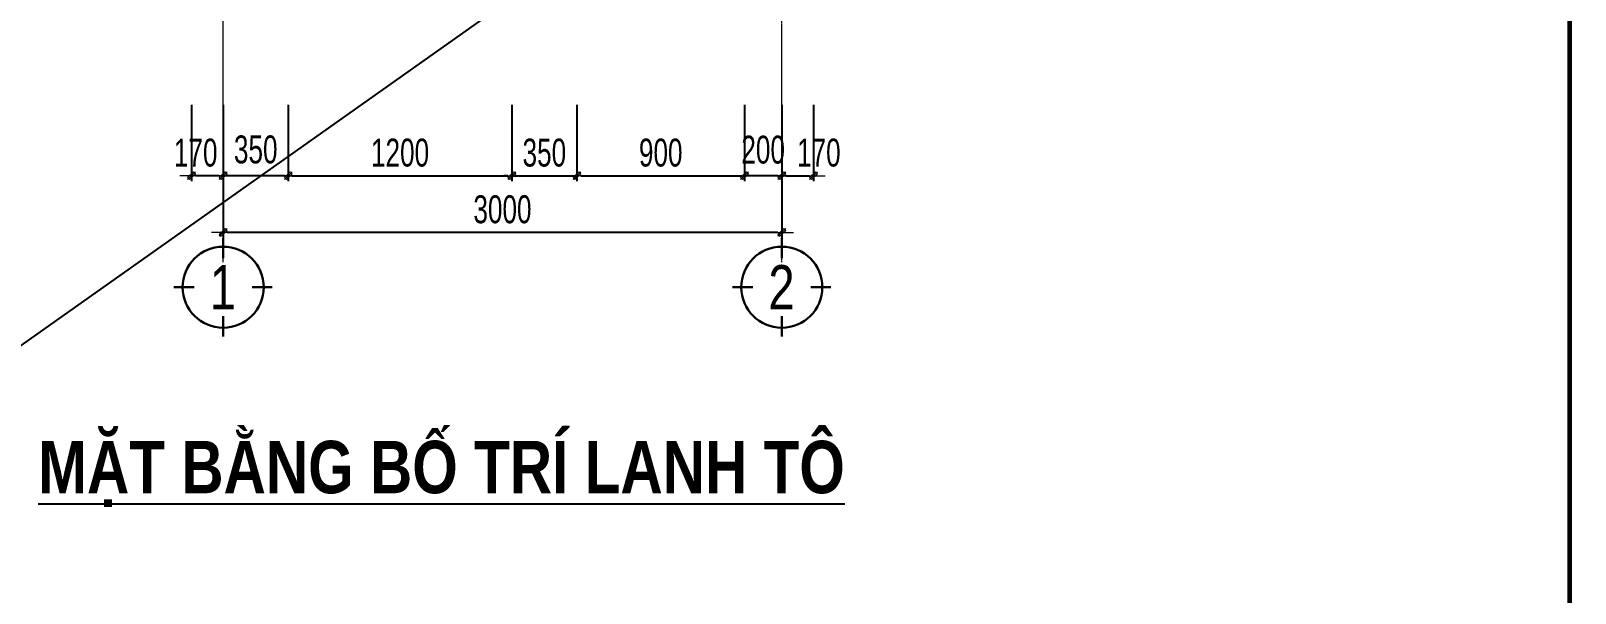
# Model space of a CAD drawing. Header units: millimetres. Extents: x 19378 to 572383, y -1120116 to -527168.
# Drawn here: x 267652 to 275945, y -557339 to -554321 of the extents above; entities that cross this region are included whole.
import ezdxf
from ezdxf.enums import TextEntityAlignment as Align

# ---------------------------------------------------------------- set-up
doc = ezdxf.new("R2010")
doc.units = ezdxf.units.MM
doc.header["$MEASUREMENT"] = 0
doc.header["$PDMODE"] = 32
doc.linetypes.add('CENTER', pattern=[2, 1.25, -0.25, 0.25, -0.25])
doc.layers.get('Defpoints').update_dxf_attribs({"color": 1})
doc.layers.add('KCS_Plotter', color=11, linetype='Continuous', plot=False)
doc.layers.add('Khungten_LCDI', color=7, linetype='Continuous')
for name, color, linetype, lineweight in [('LC Dim', 8, 'Continuous', 18), ('LC ISO', 153, 'Continuous', 13), ('LC Net thay', 7, 'Continuous', 25), ('LC Text1', 3, 'Continuous', 20), ('LC Text2', 7, 'Continuous', 25), ('manh2', 155, 'Continuous', 9), ('TRUC', 251, 'CENTER', 5)]:
    doc.layers.add(name, color=color, linetype=linetype, lineweight=lineweight)
doc.styles.add('EG 1', font='VHAVANB.TTF')
doc.styles.add('HOATBIF', font='hoatbif.shx', dxfattribs={"width": 0.7})
doc.styles.add('Khungten', font='VHAVAN.TTF', dxfattribs={"width": 0.9, "height": 5000})
doc.styles.add('LC 1', font='VHAVANB.TTF')
doc.styles.add('LC3', font='VHARIALB.TTF', dxfattribs={"width": 0.8})
doc.styles.add('Tahoma', font='tahoma.ttf')
doc.styles.add('Title', font='VHBLACK.TTF', dxfattribs={"width": 0.8})
doc.dimstyles.new('1-100', dxfattribs={"dimscale": 100, "dimtxt": 2.5, "dimasz": 0.35, "dimexe": 0.5, "dimexo": 0, "dimgap": 0.8, "dimtad": 1, "dimdec": 0, "dimzin": 0, "dimdsep": 46, "dimtxsty": 'HOATBIF', "dimblk1": 'DOT', "dimblk2": 'DOT', "dimsah": 1, "dimcen": -1, "dimdle": 1, "dimclrd": 256, "dimclre": 256, "dimclrt": 4, "dimadec": 3, "dimazin": 2, "dimtfac": 0.333333, "dimtdec": 0, "dimtix": 1, "dimtmove": 2, "dimatfit": 3, "dimldrblk": 'DOT', "dimfxl": 1, "dimtvp": 0.833333, "dimtolj": 1, "dimtzin": 0, "dimarcsym": 0})

# ---------------------------------------------------------------- blocks, each defined once
blk = doc.blocks.new('Nha o can bo nhan vien Trung doan')
at = {"layer": 'Khungten_LCDI', "color": 5, "lineweight": 60}
blk.add_line((36600, 14650), (36600, -14650), dxfattribs=at)
at = {"color": 7, "style": 'Khungten', "width": 0.8}
for tag, p in [('REVISION', (39499, -10746)), ('NGAYHT', (39576, -11636))]:
    blk.add_attdef(tag, text='', height=200, dxfattribs=at).set_placement(p, align=Align.CENTER)
at = {"layer": 'LC Text1', "style": 'Title', "width": 1.485915}
for tag, p, p2 in [('TENBANVE1', (36913, -8886), (40339, -8886)), ('TENBANVE2', (36913, -9562), (40339, -9562))]:
    blk.add_attdef(tag, text='', height=250, dxfattribs=at).set_placement(p, p2, align=Align.FIT)
at = {"layer": 'LC Text1', "style": 'Title', "width": 0.7}
blk.add_attdef('SOBANVE', text='', height=250, dxfattribs=at).set_placement((39562, -13896), align=Align.CENTER)
blk = doc.blocks.new('DOT')
at = {"layer": 'LC Dim'}
blk.add_line((-3, 0), (3, 0), dxfattribs=at)
at = {"layer": 'LC Dim', "color": 4}
blk.add_line((-1, -1), (1, 1), dxfattribs=at)
blk.add_lwpolyline([(0.5, 1), (-1, -0.5), (-0.5, -1), (1, 0.5)], close=True, dxfattribs=at)
blk = doc.blocks.new('*D570')
at = {"layer": 'Defpoints', "color": 0, "ltscale": 2, "transparency": 16777216}
for p in [(269034.6, -554717.8), (270234.6, -554717.8), (270234.6, -555098.6)]:
    blk.add_point(p, dxfattribs=at)
at = {"layer": 'LC Dim', "lineweight": -2, "ltscale": 2, "transparency": 16777216}
for p, q in [((269034.6, -554717.8), (269034.6, -555128.6)), ((270234.6, -554717.8), (270234.6, -555128.6)), ((269055.6, -555098.6), (270213.6, -555098.6))]:
    blk.add_line(p, q, dxfattribs=at)
at = {"layer": 'LC Dim', "lineweight": -2, "ltscale": 2, "transparency": 16777216, "xscale": 21, "yscale": 21, "zscale": 21, "rotation": 180}
blk.add_blockref('DOT', (269034.6, -555098.6), dxfattribs=at)
at = {"layer": 'LC Dim', "lineweight": -2, "ltscale": 2, "transparency": 16777216, "xscale": 21, "yscale": 21, "zscale": 21}
blk.add_blockref('DOT', (270234.6, -555098.6), dxfattribs=at)
at = {"layer": 'LC Dim', "color": 4, "ltscale": 2, "transparency": 16777216, "insert": (269634.6, -554975.6), "char_height": 150, "attachment_point": 5, "style": 'HOATBIF'}
blk.add_mtext('\\A1;1200', dxfattribs=at)
blk = doc.blocks.new('_Dot')
at = {"color": 0, "linetype": 'ByBlock', "lineweight": -2}
blk.add_line((-0.5, 0), (-1, 0), dxfattribs=at)
at = {"color": 0, "linetype": 'ByBlock', "const_width": 0.5}
blk.add_lwpolyline([(-0.25, 0, 1), (0.25, 0, 1)], format="xyb", close=True, dxfattribs=at)
blk = doc.blocks.new('*D571')
at = {"layer": 'Defpoints', "color": 0, "ltscale": 2, "transparency": 16777216}
for p in [(270234.6, -554717.8), (270584.6, -554717.8), (270584.6, -555098.6)]:
    blk.add_point(p, dxfattribs=at)
at = {"layer": 'LC Dim', "lineweight": -2, "ltscale": 2, "transparency": 16777216}
for p, q in [((270234.6, -554717.8), (270234.6, -555128.6)), ((270584.6, -554717.8), (270584.6, -555128.6)), ((270213.6, -555098.6), (270192.6, -555098.6)), ((270234.6, -555098.6), (270584.6, -555098.6)), ((270605.6, -555098.6), (270626.6, -555098.6))]:
    blk.add_line(p, q, dxfattribs=at)
at = {"layer": 'LC Dim', "lineweight": -2, "ltscale": 2, "transparency": 16777216, "xscale": 21, "yscale": 21, "zscale": 21}
blk.add_blockref('DOT', (270234.6, -555098.6), dxfattribs=at)
at = {"layer": 'LC Dim', "lineweight": -2, "ltscale": 2, "transparency": 16777216, "xscale": 21, "yscale": 21, "zscale": 21, "rotation": 180}
blk.add_blockref('DOT', (270584.6, -555098.6), dxfattribs=at)
at = {"layer": 'LC Dim', "color": 4, "ltscale": 2, "transparency": 16777216, "insert": (270409.6, -554975.6), "char_height": 150, "attachment_point": 5, "style": 'HOATBIF'}
blk.add_mtext('\\A1;350', dxfattribs=at)
blk = doc.blocks.new('*D572')
at = {"layer": 'Defpoints', "color": 0, "ltscale": 2, "transparency": 16777216}
for p in [(270584.6, -554717.8), (271484.6, -554717.8), (271484.6, -555098.6)]:
    blk.add_point(p, dxfattribs=at)
at = {"layer": 'LC Dim', "lineweight": -2, "ltscale": 2, "transparency": 16777216}
for p, q in [((270584.6, -554717.8), (270584.6, -555128.6)), ((271484.6, -554717.8), (271484.6, -555128.6)), ((270605.6, -555098.6), (271463.6, -555098.6))]:
    blk.add_line(p, q, dxfattribs=at)
at = {"layer": 'LC Dim', "lineweight": -2, "ltscale": 2, "transparency": 16777216, "xscale": 21, "yscale": 21, "zscale": 21, "rotation": 180}
blk.add_blockref('DOT', (270584.6, -555098.6), dxfattribs=at)
at = {"layer": 'LC Dim', "lineweight": -2, "ltscale": 2, "transparency": 16777216, "xscale": 21, "yscale": 21, "zscale": 21}
blk.add_blockref('DOT', (271484.6, -555098.6), dxfattribs=at)
at = {"layer": 'LC Dim', "color": 4, "ltscale": 2, "transparency": 16777216, "insert": (271034.6, -554975.6), "char_height": 150, "attachment_point": 5, "style": 'HOATBIF'}
blk.add_mtext('\\A1;900', dxfattribs=at)
blk = doc.blocks.new('*D577')
at = {"layer": 'Defpoints', "color": 0, "ltscale": 2, "transparency": 16777216}
for p in [(268684.6, -554717.8), (271684.6, -554717.8), (268684.6, -555402.9)]:
    blk.add_point(p, dxfattribs=at)
at = {"layer": 'LC Dim', "lineweight": -2, "ltscale": 2, "transparency": 16777216}
for p, q in [((268684.6, -554717.8), (268684.6, -555432.9)), ((271684.6, -554717.8), (271684.6, -555432.9)), ((271663.6, -555402.9), (268705.6, -555402.9))]:
    blk.add_line(p, q, dxfattribs=at)
at = {"layer": 'LC Dim', "lineweight": -2, "ltscale": 2, "transparency": 16777216, "xscale": 21, "yscale": 21, "zscale": 21, "rotation": 180}
blk.add_blockref('DOT', (268684.6, -555402.9), dxfattribs=at)
at = {"layer": 'LC Dim', "lineweight": -2, "ltscale": 2, "transparency": 16777216, "xscale": 21, "yscale": 21, "zscale": 21}
blk.add_blockref('DOT', (271684.6, -555402.9), dxfattribs=at)
at = {"layer": 'LC Dim', "color": 4, "ltscale": 2, "transparency": 16777216, "insert": (270184.6, -555279.9), "char_height": 150, "attachment_point": 5, "style": 'HOATBIF'}
blk.add_mtext('\\A1;3000', dxfattribs=at)
blk = doc.blocks.new('*D586')
at = {"layer": 'Defpoints', "color": 0, "ltscale": 2, "transparency": 16777216}
for p in [(271484.6, -554717.8), (271684.6, -554717.8), (271484.6, -555098.6)]:
    blk.add_point(p, dxfattribs=at)
at = {"layer": 'LC Dim', "lineweight": -2, "ltscale": 2, "transparency": 16777216}
for p, q in [((271484.6, -554717.8), (271484.6, -555128.6)), ((271684.6, -554717.8), (271684.6, -555128.6)), ((271663.6, -555098.6), (271505.6, -555098.6))]:
    blk.add_line(p, q, dxfattribs=at)
at = {"layer": 'LC Dim', "lineweight": -2, "ltscale": 2, "transparency": 16777216, "xscale": 21, "yscale": 21, "zscale": 21, "rotation": 180}
blk.add_blockref('DOT', (271484.6, -555098.6), dxfattribs=at)
at = {"layer": 'LC Dim', "lineweight": -2, "ltscale": 2, "transparency": 16777216, "xscale": 21, "yscale": 21, "zscale": 21}
blk.add_blockref('DOT', (271684.6, -555098.6), dxfattribs=at)
at = {"layer": 'LC Dim', "color": 4, "ltscale": 2, "transparency": 16777216, "insert": (271584.6, -554959.6), "char_height": 150, "attachment_point": 5, "style": 'HOATBIF'}
blk.add_mtext('\\A1;200', dxfattribs=at)
blk = doc.blocks.new('*D587')
at = {"layer": 'Defpoints', "color": 0, "ltscale": 2, "transparency": 16777216}
for p in [(268684.6, -554717.8), (269034.6, -554717.8), (268684.6, -555098.6)]:
    blk.add_point(p, dxfattribs=at)
at = {"layer": 'LC Dim', "lineweight": -2, "ltscale": 2, "transparency": 16777216}
for p, q in [((268684.6, -554717.8), (268684.6, -555128.6)), ((269034.6, -554717.8), (269034.6, -555128.6)), ((269013.6, -555098.6), (268705.6, -555098.6))]:
    blk.add_line(p, q, dxfattribs=at)
at = {"layer": 'LC Dim', "lineweight": -2, "ltscale": 2, "transparency": 16777216, "xscale": 21, "yscale": 21, "zscale": 21, "rotation": 180}
blk.add_blockref('DOT', (268684.6, -555098.6), dxfattribs=at)
at = {"layer": 'LC Dim', "lineweight": -2, "ltscale": 2, "transparency": 16777216, "xscale": 21, "yscale": 21, "zscale": 21}
blk.add_blockref('DOT', (269034.6, -555098.6), dxfattribs=at)
at = {"layer": 'LC Dim', "color": 4, "ltscale": 2, "transparency": 16777216, "insert": (268859.6, -554958.6), "char_height": 150, "attachment_point": 5, "style": 'HOATBIF'}
blk.add_mtext('\\A1;350', dxfattribs=at)
blk = doc.blocks.new('KyHieu TrucDinhVi')
at = {"color": 7, "lineweight": 30}
for p, q in [((0, 2.36), (0, 4)), ((-2.36, 0), (-4, 0)), ((2.36, 0), (4, 0)), ((0, -2.36), (0, -4))]:
    blk.add_line(p, q, dxfattribs=at)
blk.add_circle((0, 0), 3.3, dxfattribs=at)
at = {"ltscale": 20, "style": 'Tahoma'}
blk.add_attdef('AA', text='', height=3, dxfattribs=at).set_placement((0, 0), align=Align.MIDDLE_CENTER)
blk = doc.blocks.new('*D566')
at = {"layer": 'Defpoints', "color": 0, "ltscale": 2, "transparency": 16777216}
for p in [(271684.6, -554717.8), (271854.6, -554717.8), (271854.6, -555098.6)]:
    blk.add_point(p, dxfattribs=at)
at = {"layer": 'LC Dim', "lineweight": -2, "ltscale": 2, "transparency": 16777216}
for p, q in [((271684.6, -554717.8), (271684.6, -555128.6)), ((271854.6, -554717.8), (271854.6, -555128.6)), ((271705.6, -555098.6), (271833.6, -555098.6))]:
    blk.add_line(p, q, dxfattribs=at)
at = {"layer": 'LC Dim', "lineweight": -2, "ltscale": 2, "transparency": 16777216, "xscale": 21, "yscale": 21, "zscale": 21, "rotation": 180}
blk.add_blockref('DOT', (271684.6, -555098.6), dxfattribs=at)
at = {"layer": 'LC Dim', "lineweight": -2, "ltscale": 2, "transparency": 16777216, "xscale": 21, "yscale": 21, "zscale": 21}
blk.add_blockref('DOT', (271854.6, -555098.6), dxfattribs=at)
at = {"layer": 'LC Dim', "color": 4, "ltscale": 2, "transparency": 16777216, "insert": (271883.6, -554975.6), "char_height": 150, "attachment_point": 5, "style": 'HOATBIF'}
blk.add_mtext('\\A1;170', dxfattribs=at)
blk = doc.blocks.new('*D567')
at = {"layer": 'Defpoints', "color": 0, "ltscale": 2, "transparency": 16777216}
for p in [(268514.6, -554717.8), (268684.6, -554717.8), (268514.6, -555098.6)]:
    blk.add_point(p, dxfattribs=at)
at = {"layer": 'LC Dim', "lineweight": -2, "ltscale": 2, "transparency": 16777216}
for p, q in [((268514.6, -554717.8), (268514.6, -555128.6)), ((268684.6, -554717.8), (268684.6, -555128.6)), ((268663.6, -555098.6), (268535.6, -555098.6))]:
    blk.add_line(p, q, dxfattribs=at)
at = {"layer": 'LC Dim', "lineweight": -2, "ltscale": 2, "transparency": 16777216, "xscale": 21, "yscale": 21, "zscale": 21, "rotation": 180}
blk.add_blockref('DOT', (268514.6, -555098.6), dxfattribs=at)
at = {"layer": 'LC Dim', "lineweight": -2, "ltscale": 2, "transparency": 16777216, "xscale": 21, "yscale": 21, "zscale": 21}
blk.add_blockref('DOT', (268684.6, -555098.6), dxfattribs=at)
at = {"layer": 'LC Dim', "color": 4, "ltscale": 2, "transparency": 16777216, "insert": (268537.2, -554975.6), "char_height": 150, "attachment_point": 5, "style": 'HOATBIF'}
blk.add_mtext('\\A1;170', dxfattribs=at)
blk = doc.blocks.new('TIEUDE1')
at = {"layer": 'LC Text2', "color": 7, "style": 'LC 1'}
blk.add_attdef('TIªU§Ò', text='', height=5, dxfattribs=at).set_placement((0, 0), align=Align.BOTTOM_CENTER)
blk.add_attdef('TL', text='', height=3, dxfattribs=at).set_placement((0, -2), align=Align.TOP_CENTER)

msp = doc.modelspace()

# ---------------------------------------------------------------- linework, layer by layer
at = {"layer": 'KCS_Plotter', "ltscale": 2}
msp.add_line((253235.6, -566167.2), (278435.6, -548347.2), dxfattribs=at)
at = {"layer": 'manh2', "ltscale": 5}
msp.add_lwpolyline([(268684.6, -555562.2), (268684.6, -549805.5)], dxfattribs=at)
at = {"layer": 'TRUC'}
msp.add_lwpolyline([(271684.6, -555562.2), (271684.6, -549805.5)], dxfattribs=at)

# ---------------------------------------------------------------- block references
at = {"layer": 'LC ISO'}
ref = msp.add_blockref('KyHieu TrucDinhVi', (268684.6, -555697.4), dxfattribs=dict(at, xscale=66, yscale=66, zscale=66))
ref.add_attrib('AA', '1', dxfattribs={"layer": '0', "ltscale": 20, "height": 237.6, "style": 'EG 1', "width": 0.8}).set_placement((268683.1, -555697.4), align=Align.MIDDLE_CENTER)
ref = msp.add_blockref('KyHieu TrucDinhVi', (271684.6, -555697.4), dxfattribs=dict(at, xscale=66, yscale=66, zscale=66))
ref.add_attrib('AA', '2', dxfattribs={"layer": '0', "ltscale": 20, "height": 237.6, "style": 'EG 1', "width": 0.8}).set_placement((271683.1, -555697.4), align=Align.MIDDLE_CENTER)
at = {"layer": 'LC Net thay', "xscale": 0.6, "yscale": 0.6, "zscale": 0.6}
msp.add_blockref('Nha o can bo nhan vien Trung doan', (253955.6, -557257.2), dxfattribs=at)
at = {"layer": 'LC Text2'}
ref = msp.add_blockref('TIEUDE1', (269857.3, -556887.7), dxfattribs=dict(at, xscale=57.14285714295091, yscale=57.14285714295091, zscale=57.14285714295091))
ref.add_attrib('TIªU§Ò', '%%umÆt b»ng bè trÝ lanh t«', dxfattribs={"color": 7, "height": 281.395, "style": 'LC3', "width": 0.8}).set_placement((269857.3, -556887.7), align=Align.BOTTOM_CENTER)

# ---------------------------------------------------------------- dimensions: what is measured, and where the dimension line sits
at = {"layer": 'LC Dim', "ltscale": 2}
for base, p1, p2, picture, middle in [((268514.6, -555098.6), (268684.6, -554717.8), (268514.6, -554717.8), '*D567', (268537.2, -554975.6)), ((268684.6, -555098.6), (269034.6, -554717.8), (268684.6, -554717.8), '*D587', (268859.6, -554958.6)), ((271484.6, -555098.6), (271684.6, -554717.8), (271484.6, -554717.8), '*D586', (271584.6, -554959.6)), ((271854.6, -555098.6), (271684.6, -554717.8), (271854.6, -554717.8), '*D566', (271883.6, -554975.6))]:
    dim = msp.add_linear_dim(base=base, p1=p1, p2=p2, angle=180, dimstyle='1-100', override={"dimscale": 60}, dxfattribs=at)
    dim.commit()
    dim.dimension.update_dxf_attribs({"geometry": picture, "text_midpoint": middle, "dimtype": 160})
for base, p1, p2, picture, middle in [((268684.6, -555402.9), (271684.6, -554717.8), (268684.6, -554717.8), '*D577', (270184.6, -555279.9)), ((270234.6, -555098.6), (269034.6, -554717.8), (270234.6, -554717.8), '*D570', (269634.6, -554975.6)), ((270584.6, -555098.6), (270234.6, -554717.8), (270584.6, -554717.8), '*D571', (270409.6, -554975.6)), ((271484.6, -555098.6), (270584.6, -554717.8), (271484.6, -554717.8), '*D572', (271034.6, -554975.6))]:
    dim = msp.add_linear_dim(base=base, p1=p1, p2=p2, angle=180, dimstyle='1-100', override={"dimscale": 60}, dxfattribs=at)
    dim.commit()
    dim.dimension.update_dxf_attribs({"geometry": picture, "text_midpoint": middle})

doc.saveas('drawing.dxf')
